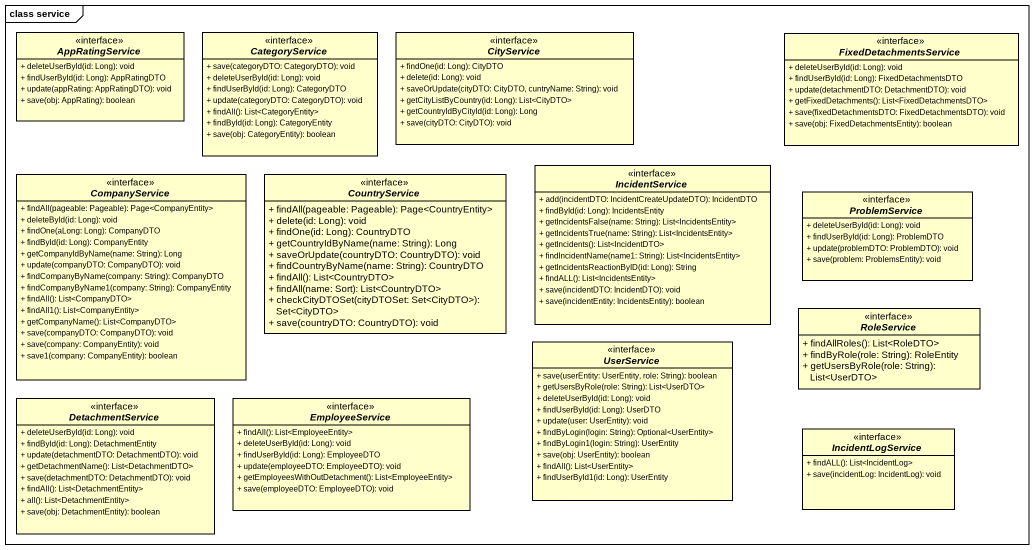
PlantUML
@startuml
mainframe class service
hide circle
hide empty members
skinparam classAttributeIconSize 0
interface AppRatingService <<interface>> {
  + deleteUserById(id: Long): void
  + findUserById(id: Long): AppRatingDTO
  + update(appRating: AppRatingDTO): void
  + save(obj: AppRating): boolean
}
interface CategoryService <<interface>> {
  + save(categoryDTO: CategoryDTO): void
  + deleteUserById(id: Long): void
  + findUserById(id: Long): CategoryDTO
  + update(categoryDTO: CategoryDTO): void
  + findAll(): List<CategoryEntity>
  + findById(id: Long): CategoryEntity
  + save(obj: CategoryEntity): boolean
}
interface CityService <<interface>> {
  + findOne(id: Long): CityDTO
  + delete(id: Long): void
  + saveOrUpdate(cityDTO: CityDTO, cuntryName: String): void
  + getCityListByCountry(id: Long): List<CityDTO>
  + getCountryIdByCityId(id: Long): Long
  + save(cityDTO: CityDTO): void
}
interface FixedDetachmentsService <<interface>> {
  + deleteUserById(id: Long): void
  + findUserById(id: Long): FixedDetachmentsDTO
  + update(detachmentDTO: DetachmentDTO): void
  + getFixedDetachments(): List<FixedDetachmentsDTO>
  + save(fixedDetachmentsDTO: FixedDetachmentsDTO): void
  + save(obj: FixedDetachmentsEntity): boolean
}
interface CompanyService <<interface>> {
  + findAll(pageable: Pageable): Page<CompanyEntity>
  + deleteById(id: Long): void
  + findOne(aLong: Long): CompanyDTO
  + findById(id: Long): CompanyEntity
  + getCompanyIdByName(name: String): Long
  + update(companyDTO: CompanyDTO): void
  + findCompanyByName(company: String): CompanyDTO
  + findCompanyByName1(company: String): CompanyEntity
  + findAll(): List<CompanyDTO>
  + findAll1(): List<CompanyEntity>
  + getCompanyName(): List<CompanyDTO>
  + save(companyDTO: CompanyDTO): void
  + save(company: CompanyEntity): void
  + save1(company: CompanyEntity): boolean
}
interface CountryService <<interface>> {
  + findAll(pageable: Pageable): Page<CountryEntity>
  + delete(id: Long): void
  + findOne(id: Long): CountryDTO
  + getCountryIdByName(name: String): Long
  + saveOrUpdate(countryDTO: CountryDTO): void
  + findCountryByName(name: String): CountryDTO
  + findAll(): List<CountryDTO>
  + findAll(name: Sort): List<CountryDTO>
  + checkCityDTOSet(cityDTOSet: Set<CityDTO>): Set<CityDTO>
  + save(countryDTO: CountryDTO): void
}
interface IncidentService <<interface>> {
  + add(incidentDTO: IncidentCreateUpdateDTO): IncidentDTO
  + findById(id: Long): IncidentsEntity
  + getIncidentsFalse(name: String): List<IncidentsEntity>
  + getIncidentsTrue(name: String): List<IncidentsEntity>
  + getIncidents(): List<IncidentDTO>
  + findIncidentName(name1: String): List<IncidentsEntity>
  + getIncidentsReactionByID(id: Long): String
  + findALL(): List<IncidentsEntity>
  + save(incidentDTO: IncidentDTO): void
  + save(incidentEntity: IncidentsEntity): boolean
}
interface ProblemService <<interface>> {
  + deleteUserById(id: Long): void
  + findUserById(id: Long): ProblemDTO
  + update(problemDTO: ProblemDTO): void
  + save(problem: ProblemsEntity): void
}
interface RoleService <<interface>> {
  + findAllRoles(): List<RoleDTO>
  + findByRole(role: String): RoleEntity
  + getUsersByRole(role: String): List<UserDTO>
}
interface UserService <<interface>> {
  + save(userEntity: UserEntity, role: String): boolean
  + getUsersByRole(role: String): List<UserDTO>
  + deleteUserById(id: Long): void
  + findUserById(id: Long): UserDTO
  + update(user: UserEntity): void
  + findByLogin(login: String): Optional<UserEntity>
  + findByLogin1(login: String): UserEntity
  + save(obj: UserEntity): boolean
  + findAll(): List<UserEntity>
  + findUserById1(id: Long): UserEntity
}
interface DetachmentService <<interface>> {
  + deleteUserById(id: Long): void
  + findById(id: Long): DetachmentEntity
  + update(detachmentDTO: DetachmentDTO): void
  + getDetachmentName(): List<DetachmentDTO>
  + save(detachmentDTO: DetachmentDTO): void
  + findAll(): List<DetachmentEntity>
  + all(): List<DetachmentEntity>
  + save(obj: DetachmentEntity): boolean
}
interface EmployeeService <<interface>> {
  + findAll(): List<EmployeeEntity>
  + deleteUserById(id: Long): void
  + findUserById(id: Long): EmployeeDTO
  + update(employeeDTO: EmployeeDTO): void
  + getEmployeesWithOutDetachment(): List<EmployeeEntity>
  + save(employeeDTO: EmployeeDTO): void
}
interface IncidentLogService <<interface>> {
  + findALL(): List<IncidentLog>
  + save(incidentLog: IncidentLog): void
}
@enduml
